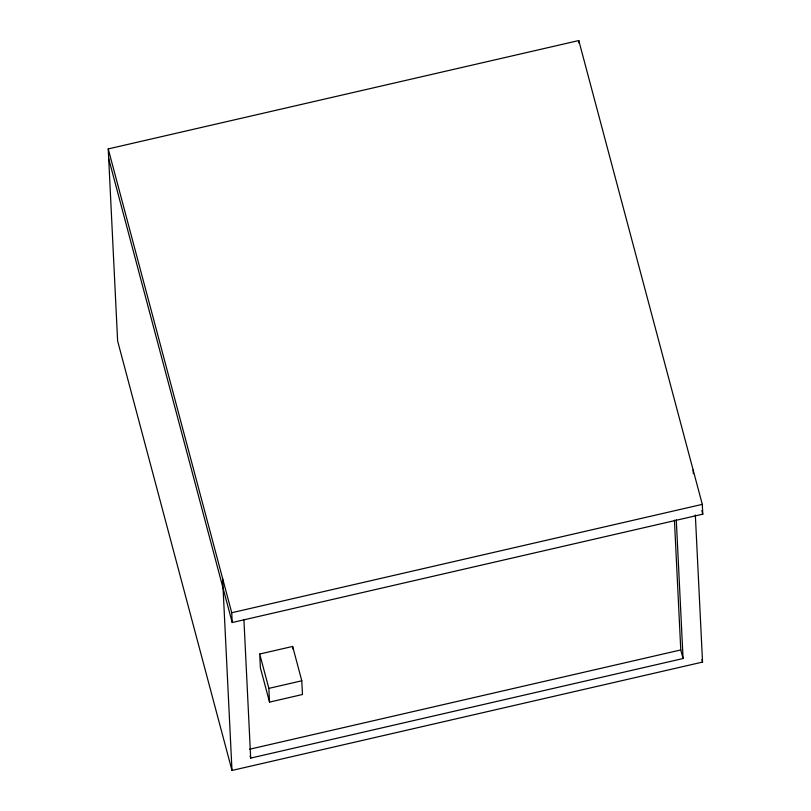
<?xml version="1.0" encoding="UTF-8"?>
<svg xmlns="http://www.w3.org/2000/svg" width="811" height="811" viewBox="0 0 811 811"><rect width="100%" height="100%" fill="white"/><g stroke="black" fill="none" stroke-linecap="round" stroke-linejoin="round"><path stroke-width="1.22" d="M695.341 515.005L702.539 662.08L231.987 770.45L117.625 340.995L108.228 148.92L578.78 40.55L702.296 504.361L702.772 514.164L232.22 622.534L108.704 158.713M232.22 622.534L231.743 612.731L702.296 504.361M259.702 654.021L292.639 646.438L301.793 680.794L302.462 694.51L269.526 702.103L260.372 667.737L259.702 654.021L268.857 688.377L269.526 702.103M268.857 688.377L301.793 680.794M249.626 749.232L680.774 649.935L674.428 520.115M250.112 755.953L250.68 758.103L683.065 658.532L676.283 519.881M701.829 510.606L702.772 514.164M701.89 659.637L702.539 662.08M680.774 649.935L683.065 658.532M108.228 148.92L231.743 612.731M693.141 470.005L693.324 473.685M578.78 40.55L578.902 43.003M292.639 646.438L292.761 648.932M243.908 619.462L250.68 758.103M222.589 578.375L231.987 770.45"/></g></svg>
